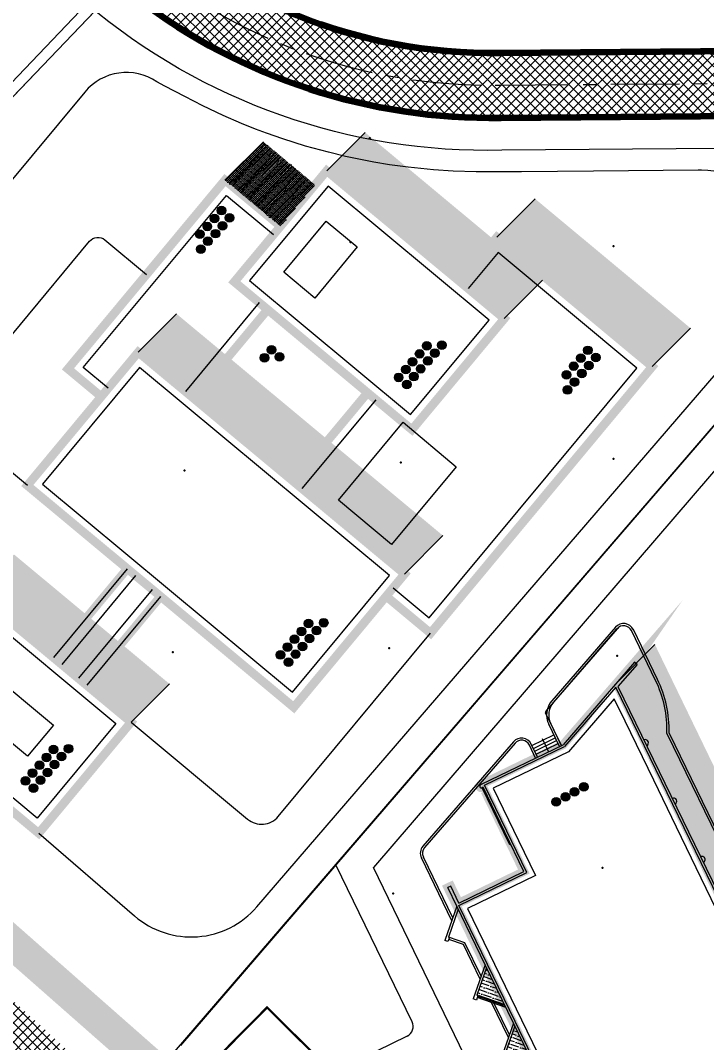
# Model space of a CAD drawing. Header units: millimetres. Extents: x 89040 to 596321, y -313033 to 2401191.
# Drawn here: x 595466.4 to 595529.7, y 1200521.2 to 1200615.6 of the extents above; entities that cross this region are included whole.
import ezdxf

# ---------------------------------------------------------------- set-up
doc = ezdxf.new("R2010")
doc.units = ezdxf.units.MM
doc.header["$MEASUREMENT"] = 0
for name, pattern in [('CENTER', [50.8, 31.75, -6.35, 6.35, -6.35]), ('DASHDOT2', [0.5, 0.25, -0.125, 0, -0.125]), ('HIDDEN', [0.375, 0.25, -0.125])]:
    doc.linetypes.add(name, pattern=pattern)
for name, color, linetype, lineweight in [('1-NET MANH', 115, 'Continuous', 9), ('1-NET THAY', 3, 'Continuous', 15), ('9', 254, 'Continuous', 9), ('BONGDO', 251, 'Continuous', 9), ('BORDER', 3, 'Continuous', 9), ('CONGTRINH', 7, 'Continuous', 20), ('CONGTRINH2', 30, 'Continuous', 18), ('COT', 7, 'Continuous', 9), ('dim', 53, 'Continuous', 9), ('HATCH05', 8, 'Continuous', 9), ('lam', 7, 'Continuous', 9), ('LEDUONG', 6, 'Continuous', 20), ('LONGDUONG', 4, 'Continuous', 90), ('net thay', 4, 'Continuous', 13), ('RANHDAT', 1, 'DASHDOT2', 25), ('tang cao', 7, 'Continuous', 5), ('TEXT', 7, 'Continuous', 25), ('truc', 8, 'CENTER', 9), ('TUONG', 2, 'Continuous', 15), ('VATLIEU', 9, 'Continuous', 9)]:
    doc.layers.add(name, color=color, linetype=linetype, lineweight=lineweight)
doc.layers.add('DUONG NOI BO CONG TRINH', color=7, linetype='Continuous', lineweight=20, true_color=0x5e5e5e)
doc.layers.add('NOI-SUY-5', color=5, linetype='Continuous')
doc.styles.add('2MM', font='VHELVCN.TTF')
pattern_1 = [(45, (594650.35277, 1198136.11867), (-0.44194174, 0.44194174), []), (135, (594650.35277, 1198136.11867), (-0.44194174, -0.44194174), [])]
pattern_2 = [(45, (594650.35277, 1198136.11867), (-0.176776695, 0.176776695), []), (45, (594650.52954, 1198136.11867), (-0.176776695, 0.176776695), [0.3125, -0.0625, 0, -0.0625])]

msp = doc.modelspace()

# ---------------------------------------------------------------- hatches: boundary and pattern name
at = {"layer": 'BONGDO'}
h = msp.add_hatch(dxfattribs=at)
h.set_pattern_fill('ANSI35', color=256, style=0)
h.set_pattern_definition(pattern_2)
h.paths.add_polyline_path([(595511.057, 1200588.047), (595514.597, 1200591.587), (595498.199, 1200605.233), (595494.658, 1200601.692)])
h = msp.add_hatch(dxfattribs=at)
h.set_pattern_fill('ANSI35', color=256, style=0)
h.set_pattern_definition(pattern_2)
h.paths.add_polyline_path([(595485.27, 1200600.832), (595488.81, 1200604.373), (595493.583, 1200600.4), (595490.394, 1200596.568)])
h = msp.add_hatch(dxfattribs=at)
h.set_pattern_fill('ANSI35', color=256, style=0)
h.set_pattern_definition(pattern_2)
h.paths.add_polyline_path([(595524.717, 1200583.618), (595528.257, 1200587.158), (595513.909, 1200599.098), (595510.369, 1200595.558)])
h = msp.add_hatch(dxfattribs=at)
h.set_pattern_fill('ANSI35', color=256, style=0)
h.set_pattern_definition(pattern_2)
h.paths.add_polyline_path([(595501.855, 1200564.482), (595505.395, 1200568.022), (595480.797, 1200588.49), (595477.257, 1200584.95)])
h = msp.add_hatch(dxfattribs=at)
h.set_pattern_fill('ANSI35', color=256, style=0)
h.set_pattern_definition(pattern_2)
h.paths.add_polyline_path([(595462.25, 1200562.746), (595465.79, 1200566.287), (595480.139, 1200554.347), (595476.599, 1200550.806)])
h = msp.add_hatch(dxfattribs=at)
h.set_pattern_fill('ANSI35', color=256, style=0)
h.set_pattern_definition(pattern_2)
h.paths.add_polyline_path([(595538.186, 1200508.157), (595541.726, 1200511.698), (595543.343, 1200514.367), (595544.075, 1200516.386), (595543.822, 1200518.734), (595543.478, 1200519.77), (595524.968, 1200557.964), (595521.358, 1200554.038), (595540.073, 1200515.854), (595540.309, 1200513.43), (595540.249, 1200511.413), (595539.707, 1200510.142)])
at = {"layer": 'DUONG NOI BO CONG TRINH'}
h = msp.add_hatch(dxfattribs=at)
h.set_pattern_fill('NET', color=256, scale=5, angle=45, style=0)
h.set_pattern_definition([(45, (27179.217, -3.7959), (-0.44194173824, 0.44194173824), []), (135, (27179.217, -3.7959), (-0.44194173824, -0.44194173824), [])])
h.paths.add_polyline_path([(595483.079, 1200822.857), (595470.903, 1200822.418), (595469.936, 1200823.058), (595469.87, 1200823.477), (595470.222, 1200824.181), (595470.834, 1200824.418), (595483.214, 1200824.863), (595482.964, 1200831.367), (595377.08, 1200827.747), (595377.305, 1200821.202), (595426.326, 1200822.887), (595427.204, 1200822.424), (595427.36, 1200821.921), (595426.951, 1200821.079), (595425.482, 1200820.854), (595377.359, 1200819.024), (595377.579, 1200812.678), (595425.168, 1200814.328), (595432.202, 1200812.345), (595436.109, 1200808.098), (595437.45, 1200804.119), (595437.164, 1200799.188), (595431.018, 1200789.076), (595318.629, 1200626.058), (595314.115, 1200621.781), (595311.434, 1200620.485), (595306.28, 1200619.572), (595302.236, 1200620.127), (595294.652, 1200623.368), (595289.427, 1200625.819), (595276.842, 1200598.498), (595299.189, 1200588.483), (595356.654, 1200562.317), (595372.193, 1200554.463), (595388.183, 1200545.381), (595402.425, 1200536.366), (595406.569, 1200533.568), (595406.569, 1200545.616), (595397.398, 1200551.474), (595386.748, 1200557.824), (595382.483, 1200560.237), (595376.439, 1200563.533), (595366.535, 1200568.632), (595362.458, 1200570.625), (595358.159, 1200572.662), (595355.43, 1200574.422), (595354.587, 1200575.818), (595354.363, 1200578.827), (595354.678, 1200579.751), (595355.863, 1200581.381), (595358.12, 1200582.564), (595360.217, 1200582.596), (595363.452, 1200581.226), (595374.737, 1200575.699), (595385.394, 1200570.055), (595391.553, 1200566.596), (595399.697, 1200561.792), (595406.87, 1200557.335), (595406.986, 1200569.058), (595397.619, 1200575.294), (595385.468, 1200581.384), (595373.297, 1200587.595), (595361.921, 1200592.938), (595354.464, 1200595.083), (595344.935, 1200600.72), (595340.432, 1200604.821), (595338.536, 1200608.341), (595337.573, 1200613.63), (595337.823, 1200616.355), (595339.362, 1200620.734), (595340.632, 1200625.571), (595346.542, 1200631.31), (595376.212, 1200674.345), (595436.883, 1200762.347), (595467.623, 1200806.935), (595469.334, 1200809.26, -0.20428), (595483.321, 1200816.365)])
h = msp.add_hatch(dxfattribs=at)
h.set_pattern_fill('NET', color=256, scale=5, angle=45, style=0)
h.set_pattern_definition(pattern_1)
edge = h.paths.add_edge_path()
edge.add_line((595538.693, 1200612.81), (595538.741, 1200606.81))
edge.add_line((595538.741, 1200606.81), (595518.213, 1200606.647))
edge.add_line((595518.213, 1200606.647), (595507.721, 1200606.623))
edge.add_line((595507.721, 1200606.623), (595503.339, 1200606.976))
edge.add_line((595503.339, 1200606.976), (595498.856, 1200607.714))
edge.add_line((595498.856, 1200607.714), (595494.511, 1200608.807))
edge.add_line((595494.511, 1200608.807), (595489.826, 1200610.431))
edge.add_line((595489.826, 1200610.431), (595484.502, 1200612.897))
edge.add_line((595484.502, 1200612.897), (595480.688, 1200615.126))
edge.add_line((595480.688, 1200615.126), (595477.195, 1200617.563))
edge.add_arc((595507.461, 1200659.374), 51.616, 183.01613, 234.09932, ccw=False)
edge.add_line((595455.917, 1200656.658), (595455.79, 1200662.036))
edge.add_line((595455.79, 1200662.036), (595456.085, 1200666.474))
edge.add_line((595456.085, 1200666.474), (595456.692, 1200670.606))
edge.add_line((595456.692, 1200670.606), (595456.904, 1200671.679))
edge.add_line((595456.904, 1200671.679), (595459.48, 1200680.355))
edge.add_line((595459.48, 1200680.355), (595462.099, 1200686.061))
edge.add_line((595462.099, 1200686.061), (595466.336, 1200692.789))
edge.add_line((595466.336, 1200692.789), (595470.091, 1200697.338))
edge.add_line((595470.091, 1200697.338), (595474.503, 1200693.272))
edge.add_line((595474.503, 1200693.272), (595471.086, 1200689.121))
edge.add_line((595471.086, 1200689.121), (595466.168, 1200680.761))
edge.add_line((595466.168, 1200680.761), (595464.028, 1200675.231))
edge.add_line((595464.028, 1200675.231), (595462.549, 1200669.279))
edge.add_line((595462.549, 1200669.279), (595461.799, 1200662.265))
edge.add_line((595461.799, 1200662.265), (595461.893, 1200657.285))
edge.add_line((595461.893, 1200657.285), (595462.682, 1200651.372))
edge.add_line((595462.682, 1200651.372), (595464.861, 1200643.721))
edge.add_line((595464.861, 1200643.721), (595468.479, 1200636.181))
edge.add_line((595468.479, 1200636.181), (595471.724, 1200631.383))
edge.add_line((595471.724, 1200631.383), (595476.019, 1200626.51))
edge.add_line((595476.019, 1200626.51), (595481.92, 1200621.535))
edge.add_line((595481.92, 1200621.535), (595487.075, 1200618.325))
edge.add_line((595487.075, 1200618.325), (595491.458, 1200616.244))
edge.add_line((595491.458, 1200616.244), (595496.487, 1200614.48))
edge.add_line((595496.487, 1200614.48), (595501.393, 1200613.334))
edge.add_line((595501.393, 1200613.334), (595507.205, 1200612.655))
edge.add_line((595507.205, 1200612.655), (595512.7, 1200612.604))
edge.add_line((595512.7, 1200612.604), (595538.693, 1200612.81))
h = msp.add_hatch(dxfattribs=at)
h.set_pattern_fill('NET', color=256, scale=5, angle=45, style=0)
h.set_pattern_definition(pattern_1)
h.paths.add_polyline_path([(595406.569, 1200569.314), (595406.569, 1200557.527, -0.023058), (595435.887, 1200536.947), (595435.887, 1200536.947), (595435.887, 1200536.947, -0.033126), (595476.432, 1200501.072, 0.004194), (595503.486, 1200474.191), (595511.77, 1200480.079, -0.004394), (595483.54, 1200508.106, 0.033126), (595442.003, 1200544.859, 0.027025)])
at = {"layer": 'net thay', "ltscale": 50}
h = msp.add_hatch(dxfattribs=at)
h.set_pattern_fill('ANSI36', color=256, scale=0.099933, angle=115.87608, style=0)
h.set_pattern_definition([(160.87608, (596027.03886, 1199877.93073), (-0.6285589, -0.11786961), [0.79322083, -0.15864417, 0, -0.15864417])])
h.paths.add_polyline_path([(595519.88, 1200506.594), (595518.996, 1200504.045), (595519.091, 1200504.012), (595519.138, 1200503.995), (595521.499, 1200503.177), (595521.546, 1200503.161)])
h.paths.add_polyline_path([(595517.264, 1200511.989), (595516.38, 1200509.439), (595516.474, 1200509.407), (595516.521, 1200509.39), (595518.882, 1200508.572), (595518.929, 1200508.555)])
h.paths.add_polyline_path([(595514.647, 1200517.384), (595513.763, 1200514.834), (595513.857, 1200514.802), (595513.904, 1200514.785), (595516.265, 1200513.967), (595516.312, 1200513.95)])
h.paths.add_polyline_path([(595512.03, 1200522.778), (595511.146, 1200520.229), (595511.24, 1200520.196), (595511.288, 1200520.18), (595513.648, 1200519.361), (595513.695, 1200519.345)])
h.paths.add_polyline_path([(595509.413, 1200528.173), (595508.529, 1200525.624), (595508.624, 1200525.591), (595508.558, 1200525.402), (595511.202, 1200524.486), (595511.14, 1200524.613), (595510.999, 1200524.662), (595509.795, 1200525.079), (595509.827, 1200525.174), (595509.875, 1200525.157), (595511.031, 1200524.756), (595511.078, 1200524.74)])
at = {"layer": 'tang cao'}
h = msp.add_hatch(color=256, dxfattribs=at)
edge = h.paths.add_edge_path()
edge.add_arc((595484.942, 1200598.013), 0.399, 48.33215, 408.33215)
h = msp.add_hatch(color=256, dxfattribs=at)
edge = h.paths.add_edge_path()
edge.add_arc((595484.291, 1200597.282), 0.399, 48.33215, 408.33215)
h = msp.add_hatch(color=256, dxfattribs=at)
edge = h.paths.add_edge_path()
edge.add_arc((595485.034, 1200596.62), 0.399, 48.33215, 408.33215)
h = msp.add_hatch(color=256, dxfattribs=at)
edge = h.paths.add_edge_path()
edge.add_arc((595485.685, 1200597.352), 0.399, 48.33215, 408.33215)
h = msp.add_hatch(color=256, dxfattribs=at)
edge = h.paths.add_edge_path()
edge.add_arc((595482.953, 1200595.844), 0.399, 48.33215, 408.33215)
h = msp.add_hatch(color=256, dxfattribs=at)
edge = h.paths.add_edge_path()
edge.add_arc((595483.639, 1200596.55), 0.399, 48.33215, 408.33215)
h = msp.add_hatch(color=256, dxfattribs=at)
edge = h.paths.add_edge_path()
edge.add_arc((595484.383, 1200595.888), 0.399, 48.33215, 408.33215)
h = msp.add_hatch(color=256, dxfattribs=at)
edge = h.paths.add_edge_path()
edge.add_arc((595483.696, 1200595.183), 0.399, 48.33215, 408.33215)
h = msp.add_hatch(color=256, dxfattribs=at)
edge = h.paths.add_edge_path()
edge.add_arc((595483.045, 1200594.451), 0.399, 48.33215, 408.33215)
h = msp.add_hatch(color=256, dxfattribs=at)
edge = h.paths.add_edge_path()
edge.add_arc((595503.894, 1200585.534), 0.399, 48.33215, 408.33215)
h = msp.add_hatch(color=256, dxfattribs=at)
edge = h.paths.add_edge_path()
edge.add_arc((595505.288, 1200585.604), 0.399, 48.33215, 408.33215)
h = msp.add_hatch(color=256, dxfattribs=at)
edge = h.paths.add_edge_path()
edge.add_arc((595488.911, 1200584.443), 0.399, 48.33215, 408.33215)
h = msp.add_hatch(color=256, dxfattribs=at)
edge = h.paths.add_edge_path()
edge.add_arc((595489.562, 1200585.175), 0.399, 48.33215, 408.33215)
h = msp.add_hatch(color=256, dxfattribs=at)
edge = h.paths.add_edge_path()
edge.add_arc((595490.306, 1200584.513), 0.399, 48.33215, 408.33215)
h = msp.add_hatch(color=256, dxfattribs=at)
edge = h.paths.add_edge_path()
edge.add_arc((595503.242, 1200584.803), 0.399, 48.33215, 408.33215)
h = msp.add_hatch(color=256, dxfattribs=at)
edge = h.paths.add_edge_path()
edge.add_arc((595504.637, 1200584.873), 0.399, 48.33215, 408.33215)
h = msp.add_hatch(color=256, dxfattribs=at)
edge = h.paths.add_edge_path()
edge.add_arc((595518.115, 1200584.391), 0.399, 48.33215, 408.33215)
h = msp.add_hatch(color=256, dxfattribs=at)
edge = h.paths.add_edge_path()
edge.add_arc((595518.766, 1200585.123), 0.399, 48.33215, 408.33215)
h = msp.add_hatch(color=256, dxfattribs=at)
edge = h.paths.add_edge_path()
edge.add_arc((595519.51, 1200584.461), 0.399, 48.33215, 408.33215)
h = msp.add_hatch(color=256, dxfattribs=at)
edge = h.paths.add_edge_path()
edge.add_arc((595502.591, 1200584.071), 0.399, 48.33215, 408.33215)
h = msp.add_hatch(color=256, dxfattribs=at)
edge = h.paths.add_edge_path()
edge.add_arc((595503.986, 1200584.141), 0.399, 48.33215, 408.33215)
h = msp.add_hatch(color=256, dxfattribs=at)
edge = h.paths.add_edge_path()
edge.add_arc((595517.463, 1200583.66), 0.399, 48.33215, 408.33215)
h = msp.add_hatch(color=256, dxfattribs=at)
edge = h.paths.add_edge_path()
edge.add_arc((595518.858, 1200583.73), 0.399, 48.33215, 408.33215)
h = msp.add_hatch(color=256, dxfattribs=at)
edge = h.paths.add_edge_path()
edge.add_arc((595501.305, 1200582.626), 0.399, 48.33215, 408.33215)
h = msp.add_hatch(color=256, dxfattribs=at)
edge = h.paths.add_edge_path()
edge.add_arc((595501.957, 1200583.359), 0.399, 48.33215, 408.33215)
h = msp.add_hatch(color=256, dxfattribs=at)
edge = h.paths.add_edge_path()
edge.add_arc((595502.701, 1200582.697), 0.399, 48.33215, 408.33215)
h = msp.add_hatch(color=256, dxfattribs=at)
edge = h.paths.add_edge_path()
edge.add_arc((595503.335, 1200583.409), 0.399, 48.33215, 408.33215)
h = msp.add_hatch(color=256, dxfattribs=at)
edge = h.paths.add_edge_path()
edge.add_arc((595516.798, 1200582.861), 0.399, 48.33215, 408.33215)
h = msp.add_hatch(color=256, dxfattribs=at)
edge = h.paths.add_edge_path()
edge.add_arc((595518.207, 1200582.998), 0.399, 48.33215, 408.33215)
h = msp.add_hatch(color=256, dxfattribs=at)
edge = h.paths.add_edge_path()
edge.add_arc((595502.049, 1200581.964), 0.399, 48.33215, 408.33215)
h = msp.add_hatch(color=256, dxfattribs=at)
edge = h.paths.add_edge_path()
edge.add_arc((595517.542, 1200582.199), 0.399, 48.33215, 408.33215)
h = msp.add_hatch(color=256, dxfattribs=at)
edge = h.paths.add_edge_path()
edge.add_arc((595516.89, 1200581.467), 0.399, 48.33215, 408.33215)
h = msp.add_hatch(color=256, dxfattribs=at)
edge = h.paths.add_edge_path()
edge.add_arc((595492.986, 1200559.919), 0.399, 48.33215, 408.33215)
h = msp.add_hatch(color=256, dxfattribs=at)
edge = h.paths.add_edge_path()
edge.add_arc((595494.381, 1200559.989), 0.399, 48.33215, 408.33215)
h = msp.add_hatch(color=256, dxfattribs=at)
edge = h.paths.add_edge_path()
edge.add_arc((595492.335, 1200559.187), 0.399, 48.33215, 408.33215)
h = msp.add_hatch(color=256, dxfattribs=at)
edge = h.paths.add_edge_path()
edge.add_arc((595493.73, 1200559.257), 0.399, 48.33215, 408.33215)
h = msp.add_hatch(color=256, dxfattribs=at)
edge = h.paths.add_edge_path()
edge.add_arc((595491.683, 1200558.456), 0.399, 48.33215, 408.33215)
h = msp.add_hatch(color=256, dxfattribs=at)
edge = h.paths.add_edge_path()
edge.add_arc((595493.078, 1200558.526), 0.399, 48.33215, 408.33215)
h = msp.add_hatch(color=256, dxfattribs=at)
edge = h.paths.add_edge_path()
edge.add_arc((595490.397, 1200557.011), 0.399, 48.33215, 408.33215)
h = msp.add_hatch(color=256, dxfattribs=at)
edge = h.paths.add_edge_path()
edge.add_arc((595491.05, 1200557.743), 0.399, 48.33215, 408.33215)
h = msp.add_hatch(color=256, dxfattribs=at)
edge = h.paths.add_edge_path()
edge.add_arc((595491.793, 1200557.082), 0.399, 48.33215, 408.33215)
h = msp.add_hatch(color=256, dxfattribs=at)
edge = h.paths.add_edge_path()
edge.add_arc((595492.427, 1200557.794), 0.399, 48.33215, 408.33215)
h = msp.add_hatch(color=256, dxfattribs=at)
edge = h.paths.add_edge_path()
edge.add_arc((595491.141, 1200556.349), 0.399, 48.33215, 408.33215)
h = msp.add_hatch(color=256, dxfattribs=at)
edge = h.paths.add_edge_path()
edge.add_arc((595469.435, 1200548.294), 0.399, 48.33215, 408.33215)
h = msp.add_hatch(color=256, dxfattribs=at)
edge = h.paths.add_edge_path()
edge.add_arc((595470.179, 1200547.632), 0.399, 48.33215, 408.33215)
h = msp.add_hatch(color=256, dxfattribs=at)
edge = h.paths.add_edge_path()
edge.add_arc((595470.83, 1200548.364), 0.399, 48.33215, 408.33215)
h = msp.add_hatch(color=256, dxfattribs=at)
edge = h.paths.add_edge_path()
edge.add_arc((595468.133, 1200546.83), 0.399, 48.33215, 408.33215)
h = msp.add_hatch(color=256, dxfattribs=at)
edge = h.paths.add_edge_path()
edge.add_arc((595468.784, 1200547.562), 0.399, 48.33215, 408.33215)
h = msp.add_hatch(color=256, dxfattribs=at)
edge = h.paths.add_edge_path()
edge.add_arc((595469.528, 1200546.9), 0.399, 48.33215, 408.33215)
h = msp.add_hatch(color=256, dxfattribs=at)
edge = h.paths.add_edge_path()
edge.add_arc((595467.499, 1200546.118), 0.399, 48.33215, 408.33215)
h = msp.add_hatch(color=256, dxfattribs=at)
edge = h.paths.add_edge_path()
edge.add_arc((595468.876, 1200546.168), 0.399, 48.33215, 408.33215)
h = msp.add_hatch(color=256, dxfattribs=at)
edge = h.paths.add_edge_path()
edge.add_arc((595466.847, 1200545.385), 0.399, 48.33215, 408.33215)
h = msp.add_hatch(color=256, dxfattribs=at)
edge = h.paths.add_edge_path()
edge.add_arc((595468.243, 1200545.456), 0.399, 48.33215, 408.33215)
h = msp.add_hatch(color=256, dxfattribs=at)
edge = h.paths.add_edge_path()
edge.add_arc((595518.403, 1200544.845), 0.399, 28.43885, 388.43885)
h = msp.add_hatch(color=256, dxfattribs=at)
edge = h.paths.add_edge_path()
edge.add_arc((595467.59, 1200544.724), 0.399, 48.33215, 408.33215)
h = msp.add_hatch(color=256, dxfattribs=at)
edge = h.paths.add_edge_path()
edge.add_arc((595516.704, 1200543.925), 0.399, 28.43885, 388.43885)
h = msp.add_hatch(color=256, dxfattribs=at)
edge = h.paths.add_edge_path()
edge.add_arc((595517.542, 1200544.379), 0.399, 28.43885, 388.43885)
h = msp.add_hatch(color=256, dxfattribs=at)
edge = h.paths.add_edge_path()
edge.add_arc((595515.841, 1200543.458), 0.399, 28.43885, 388.43885)

# ---------------------------------------------------------------- linework, layer by layer
at = {"layer": '1-NET MANH', "ltscale": 50}
for p, q in [((595521.473, 1200559.434), (595515.601, 1200552.662)), ((595525.023, 1200554.669), (595522.796, 1200559.259)), ((595516.312, 1200548.698), (595515.342, 1200550.698)), ((595526.07, 1200549.763), (595535.925, 1200529.445)), ((595512.048, 1200548.868), (595503.697, 1200539.236)), ((595513.951, 1200547.497), (595513.371, 1200548.694)), ((595506.303, 1200532.754), (595503.582, 1200538.364)), ((595507.424, 1200530.442), (595505.99, 1200530.939)), ((595508.919, 1200527.359), (595507.424, 1200530.442)), ((595511.536, 1200521.964), (595510.134, 1200524.856))]:
    msp.add_line(p, q, dxfattribs=at)
for centre, radius, start, end in [((595522.077, 1200558.91), 0.799, 25.87608, 139.07467), ((595515.582, 1200550.09), 10.493, 358.21563, 25.87608), ((595516.96, 1200551.484), 1.799, 139.07467, 205.87608), ((595512.652, 1200548.345), 0.799, 25.87608, 139.07467), ((595504.301, 1200538.713), 0.799, 139.07467, 205.87608)]:
    msp.add_arc(centre, radius, start, end, dxfattribs=at)
at = {"layer": '1-NET THAY'}
for p, q in [((595513.608, 1200548.664), (595515.631, 1200549.645)), ((595513.739, 1200548.394), (595515.762, 1200549.375)), ((595513.869, 1200548.124), (595515.892, 1200549.105)), ((595514, 1200547.854), (595516.023, 1200548.836))]:
    msp.add_line(p, q, dxfattribs=at)
at = {"layer": '9', "color": 252}
msp.add_lwpolyline([(595452.298, 1200660.769), (595372.927, 1200660.771), (595357.116, 1200637.838), (595366.14, 1200595.496, -0.042722), (595422.862, 1200563.832), (595473.231, 1200616.393, -0.226389), (595452.298, 1200660.771, 0.919862)], format="xyb", dxfattribs=at)
at = {"layer": 'BONGDO'}
for p, q in [((595494.658, 1200601.692), (595498.199, 1200605.233)), ((595485.27, 1200600.832), (595488.81, 1200604.373)), ((595510.369, 1200595.558), (595513.909, 1200599.098)), ((595511.057, 1200588.047), (595514.597, 1200591.587)), ((595477.257, 1200584.95), (595480.797, 1200588.49)), ((595524.717, 1200583.618), (595528.257, 1200587.158)), ((595501.855, 1200564.482), (595505.395, 1200568.022)), ((595521.427, 1200554.424), (595524.968, 1200557.964)), ((595476.599, 1200550.806), (595480.139, 1200554.347))]:
    msp.add_line(p, q, dxfattribs=at)
at = {"layer": 'BORDER', "ltscale": 80}
msp.add_line((595511.202, 1200524.486), (595508.558, 1200525.402), dxfattribs=at)
at = {"layer": 'CONGTRINH'}
for p, q in [((595476.247, 1200564.975), (595469.424, 1200556.776)), ((595479.322, 1200562.417), (595472.499, 1200554.218))]:
    msp.add_line(p, q, dxfattribs=at)
at = {"layer": 'CONGTRINH', "const_width": 0.8}
for points in [[(595494.658, 1200601.692), (595486.13, 1200591.443), (595502.528, 1200577.798), (595511.057, 1200588.047)], [(595477.257, 1200584.95), (595467.023, 1200572.651), (595491.621, 1200552.183), (595501.855, 1200564.482)], [(595453.721, 1200552.497), (595462.25, 1200562.746), (595476.599, 1200550.806), (595468.07, 1200540.557)]]:
    msp.add_lwpolyline(points, close=True, dxfattribs=at)
for points in [[(595473.846, 1200580.85), (595470.771, 1200583.409), (595485.27, 1200600.832), (595490.394, 1200596.568)], [(595500.149, 1200562.432), (595504.249, 1200559.02), (595524.717, 1200583.618), (595510.369, 1200595.558), (595506.957, 1200591.458)], [(595489.205, 1200588.885), (595482.382, 1200580.686)], [(595498.429, 1200581.209), (595491.606, 1200573.01)], [(595469.424, 1200556.776), (595476.247, 1200564.975)], [(595479.322, 1200562.417), (595472.499, 1200554.218)], [(595539.632, 1200516.859), (595536.821, 1200522.618), (595534.024, 1200528.384), (595530.884, 1200534.856), (595527.678, 1200541.467), (595525.572, 1200545.809), (595522.927, 1200551.261), (595521.548, 1200554.105), (595521.548, 1200554.105), (595523.089, 1200556.34), (595516.49, 1200548.729), (595508.961, 1200545.077), (595508.871, 1200545.033), (595508.794, 1200544.945), (595508.802, 1200544.833), (595508.834, 1200544.789), (595508.876, 1200544.761), (595509.002, 1200544.763), (595509.092, 1200544.807), (595511.643, 1200539.547), (595512.864, 1200537.029), (595506.863, 1200534.118)], [(595506.863, 1200534.118), (595506.11, 1200535.67), (595505.84, 1200535.539), (595523.668, 1200498.786)]]:
    msp.add_lwpolyline(points, dxfattribs=at)
at = {"layer": 'CONGTRINH2'}
for p, q in [((595477.016, 1200564.336), (595470.193, 1200556.137)), ((595478.553, 1200563.057), (595471.73, 1200554.857))]:
    msp.add_line(p, q, dxfattribs=at)
for points in [[(595494.787, 1200600.284), (595487.538, 1200591.573), (595502.399, 1200579.206), (595509.648, 1200587.918)], [(595494.61, 1200597.049), (595497.48, 1200594.661), (595493.557, 1200589.946), (595490.687, 1200592.334)], [(595477.386, 1200583.542), (595468.431, 1200572.78), (595491.492, 1200553.591), (595500.447, 1200564.352)], [(595506.628, 1200574.386), (595500.658, 1200567.212), (595495.738, 1200571.306), (595501.708, 1200578.48)], [(595455.13, 1200552.626), (595462.379, 1200561.338), (595475.19, 1200550.677), (595467.941, 1200541.966)], [(595460.891, 1200552.775), (595463.279, 1200555.645), (595469.429, 1200550.528), (595467.041, 1200547.658)]]:
    msp.add_lwpolyline(points, close=True, dxfattribs=at)
for points in [[(595474.485, 1200581.619), (595472.179, 1200583.538), (595485.399, 1200599.424), (595489.754, 1200595.799)], [(595500.789, 1200563.2), (595504.12, 1200560.429), (595523.309, 1200583.489), (595510.498, 1200594.15), (595507.726, 1200590.819)], [(595488.436, 1200589.525), (595481.613, 1200581.325)], [(595499.197, 1200580.57), (595492.374, 1200572.37)], [(595538.913, 1200516.509), (595536.101, 1200522.268), (595533.304, 1200528.034), (595530.165, 1200534.507), (595526.958, 1200541.118), (595524.852, 1200545.46), (595522.207, 1200550.912), (595521.215, 1200552.958), (595516.986, 1200548.08), (595510.03, 1200544.706), (595512.363, 1200539.896), (595513.933, 1200536.659), (595507.662, 1200533.617), (595524.125, 1200499.675)]]:
    msp.add_lwpolyline(points, dxfattribs=at)
at = {"layer": 'COT', "ltscale": 50}
for p, q in [((595521.322, 1200559.565), (595515.45, 1200552.793)), ((595525.202, 1200554.756), (595522.976, 1200559.347)), ((595516.154, 1200548.566), (595515.162, 1200550.611)), ((595511.897, 1200548.999), (595503.546, 1200539.367)), ((595526.271, 1200549.806), (595535.807, 1200530.146)), ((595514.131, 1200547.585), (595513.551, 1200548.781)), ((595511.008, 1200540.627), (595509.002, 1200544.763)), ((595511.553, 1200539.503), (595511.008, 1200540.627)), ((595511.553, 1200539.503), (595511.643, 1200539.547)), ((595506.21, 1200532.487), (595503.402, 1200538.277)), ((595507.281, 1200530.28), (595505.925, 1200530.75)), ((595508.827, 1200527.092), (595507.281, 1200530.28)), ((595511.444, 1200521.697), (595509.867, 1200524.949))]:
    msp.add_line(p, q, dxfattribs=at)
at = {"layer": 'COT', "ltscale": 50, "flags": 128}
for points in [[(595524.2, 1200548.637, 1), (595523.938, 1200549.176)], [(595526.817, 1200543.242, 1), (595526.555, 1200543.781)], [(595529.434, 1200537.847, 1), (595529.172, 1200538.387)]]:
    msp.add_lwpolyline(points, format="xyb", dxfattribs=at)
at = {"layer": 'COT', "ltscale": 50}
for centre, radius, start, end in [((595522.077, 1200558.91), 0.999, 25.87608, 139.07467), ((595515.582, 1200550.09), 10.693, 358.48045, 25.87608), ((595516.96, 1200551.484), 1.999, 139.07467, 205.87608), ((595512.652, 1200548.345), 0.999, 25.87608, 139.07467), ((595504.301, 1200538.713), 0.999, 139.07467, 205.87608)]:
    msp.add_arc(centre, radius, start, end, dxfattribs=at)
at = {"layer": 'dim', "ltscale": 80}
for p, q in [((595514.882, 1200551.784), (595521.45, 1200559.424)), ((595516.334, 1200548.653), (595514.868, 1200551.676))]:
    msp.add_line(p, q, dxfattribs=at)
for centre, start, end in [((595521.526, 1200559.359), 25.87608, 139.31292), ((595514.958, 1200551.719), 139.31292, 205.87608)]:
    msp.add_arc(centre, 0.0999, start, end, dxfattribs=at)
at = {"layer": 'HATCH05', "ltscale": 50}
msp.add_line((595514.554, 1200549.288), (595515.143, 1200548.075), dxfattribs=at)
at = {"layer": 'lam', "ltscale": 50, "flags": 128}
for points in [[(595509.842, 1200525.063), (595509.795, 1200525.079), (595509.827, 1200525.174), (595509.875, 1200525.157)], [(595510.999, 1200524.662), (595511.14, 1200524.613), (595511.078, 1200524.74), (595511.031, 1200524.756)]]:
    msp.add_lwpolyline(points, close=True, dxfattribs=at)
at = {"layer": 'LEDUONG'}
for p, q in [((595472.507, 1200617.086), (595421.806, 1200564.151)), ((595472.507, 1200617.086), (595422.035, 1200564.389)), ((595422.657, 1200563.622), (595473.279, 1200616.445)), ((595422.86, 1200563.833), (595473.279, 1200616.445)), ((595502.546, 1200523.168), (595495.518, 1200537.656)), ((595502.083, 1200521.833), (595494.881, 1200518.34))]:
    msp.add_line(p, q, dxfattribs=at)
for points in [[(595557.444, 1200592.8), (595554.001, 1200599.915), (595547.064, 1200603.877), (595510.824, 1200603.589, -0.183888), (595472.507, 1200617.086, -0.183888)], [(595468.07, 1200540.557), (595476.925, 1200532.928, 0.414214), (595488.208, 1200533.767), (595535.378, 1200588.513, 0.644479), (595529.254, 1200601.735), (595528.946, 1200601.733), (595519.305, 1200601.656), (595512.647, 1200601.603), (595510.343, 1200601.599), (595508.445, 1200601.598), (595506.339, 1200601.65), (595504.534, 1200601.771), (595502.171, 1200602.014), (595500.452, 1200602.251), (595499.009, 1200602.491), (595496.401, 1200603.017), (595494.812, 1200603.398), (595492.699, 1200603.978), (595490.608, 1200604.637), (595489.093, 1200605.168), (595488.092, 1200605.544), (595486.788, 1200606.066), (595485.101, 1200606.795), (595483.221, 1200607.683), (595481.559, 1200608.537), (595479.72, 1200609.5), (595478.977, 1200609.893), (595478.977, 1200609.893), (595478.977, 1200609.893, 0.386295), (595472.32, 1200608.958), (595431.571, 1200559.999, -0.389381)], [(595468.07, 1200540.557), (595476.925, 1200532.928, 0.414214), (595488.208, 1200533.767), (595535.378, 1200588.513, 0.644479), (595529.254, 1200601.735), (595528.946, 1200601.733), (595519.305, 1200601.656), (595512.647, 1200601.603), (595510.343, 1200601.599), (595508.445, 1200601.598), (595506.339, 1200601.65), (595504.534, 1200601.771), (595502.171, 1200602.014), (595500.452, 1200602.251), (595499.009, 1200602.491), (595496.401, 1200603.017), (595494.812, 1200603.398), (595492.699, 1200603.978), (595490.608, 1200604.637), (595489.093, 1200605.168), (595488.092, 1200605.544), (595486.788, 1200606.066), (595485.101, 1200606.795), (595483.221, 1200607.683), (595481.559, 1200608.537), (595479.72, 1200609.5), (595478.977, 1200609.893), (595478.977, 1200609.893), (595478.977, 1200609.893, 0.386295), (595472.32, 1200608.958), (595431.571, 1200559.999, -0.389381)], [(595467.023, 1200572.651), (595460.105, 1200578.408, -0.414214), (595459.976, 1200579.816), (595472.769, 1200595.19, -0.414214), (595474.177, 1200595.319), (595478.02, 1200592.121)], [(595476.599, 1200550.806), (595487.36, 1200541.851, 0.414214), (595490.177, 1200542.109), (595504.249, 1200559.02)]]:
    msp.add_lwpolyline(points, format="xyb", dxfattribs=at)
for points in [[(595479.069, 1200518.614), (595550.653, 1200601.646), (595550.762, 1200601.765), (595554.001, 1200599.915), (595557.067, 1200593.581), (595567.032, 1200572.995), (595578.707, 1200548.865), (595589.945, 1200525.66), (595614.309, 1200475.382)], [(595550.653, 1200601.646), (595515.491, 1200560.836), (595481.154, 1200520.984)]]:
    msp.add_lwpolyline(points, dxfattribs=at)
msp.add_arc((595501.647, 1200522.732), 0.999, 295.87608, 25.87608, dxfattribs=at)
at = {"layer": 'LONGDUONG'}
for p, q in [((595510.7, 1200612.588), (595541.242, 1200612.831)), ((595510.748, 1200606.588), (595546.348, 1200606.871))]:
    msp.add_line(p, q, dxfattribs=at)
at = {"layer": 'LONGDUONG', "linetype": 'ByBlock'}
for points in [[(595360.936, 1200582.397), (595360.936, 1200582.397, -0.056575), (595435.887, 1200536.947, -0.033126), (595476.432, 1200501.072, 0.006859), (595520.91, 1200457.346, -0.06171), (595569.055, 1200398.339, 0.003239), (595597.779, 1200353.288)], [(595360.936, 1200582.397), (595360.936, 1200582.397, -0.056575), (595435.887, 1200536.947, -0.033126), (595476.432, 1200501.072, 0.006859), (595520.91, 1200457.346, -0.06171), (595569.055, 1200398.339, 0.003239), (595597.779, 1200353.288)], [(595356.884, 1200573.253), (595356.884, 1200573.253, -0.056476), (595429.77, 1200529.036, -0.033126), (595469.325, 1200494.038, 0.006859), (595513.998, 1200450.12, -0.06171), (595560.589, 1200393.018, 0.003206), (595589.088, 1200348.312, 0.003206)]]:
    msp.add_lwpolyline(points, format="xyb", dxfattribs=at)
at = {"layer": 'LONGDUONG'}
for radius, start in [(48.096, 90.95878), (54.096, 232.84255)]:
    msp.add_arc((595509.869, 1200660.676), radius, start, 270.95878, dxfattribs=at)
at = {"layer": 'net thay', "ltscale": 50}
for p, q in [((595510.999, 1200524.662), (595508.638, 1200525.48)), ((595509.811, 1200525.127), (595508.654, 1200525.528)), ((595511.031, 1200524.756), (595508.671, 1200525.575)), ((595511.015, 1200524.709), (595509.858, 1200525.11))]:
    msp.add_line(p, q, dxfattribs=at)
at = {"layer": 'net thay', "ltscale": 50, "const_width": 0.04, "flags": 128}
msp.add_lwpolyline([(595514.628, 1200549.136, 1), (595514.611, 1200549.172, 1)], format="xyb", close=True, dxfattribs=at)
at = {"layer": 'NOI-SUY-5'}
for p in [(595523.512, 1200607.254), (595498.641, 1200604.714), (595496.864, 1200595.094), (595521.125, 1200594.744), (595501.502, 1200574.764), (595521.125, 1200575.114), (595481.522, 1200574.044), (595500.432, 1200557.634), (595480.452, 1200557.274), (595521.482, 1200556.924), (595520.117, 1200537.364), (595500.791, 1200535.014)]:
    msp.add_point(p, dxfattribs=at)
at = {"layer": 'RANHDAT', "linetype": 'HIDDEN', "ltscale": 40, "const_width": 3}
msp.add_lwpolyline([(596201.047, 1200838.806), (595476.447, 1200810.31), (595464.844, 1200794.095), (595357.116, 1200637.838), (595366.14, 1200595.496), (595372.08, 1200592.706), (595397.124, 1200579.746), (595416.353, 1200567.626), (595435.307, 1200555.546), (595444.45, 1200548.786), (595452.846, 1200541.686), (595486.795, 1200511.816), (595514.196, 1200485.806), (595528.502, 1200471.466), (595556.071, 1200441.396), (595567.742, 1200427.836), (595575.185, 1200417.476), (595582.818, 1200406.756), (595593.61, 1200390.116), (595613.764, 1200366.956), (595623.622, 1200347.746), (595641.9, 1200312.166)], dxfattribs=at)
at = {"layer": 'tang cao'}
for centre in [(595484.942, 1200598.013), (595484.291, 1200597.282), (595485.034, 1200596.62), (595485.685, 1200597.352), (595482.953, 1200595.844), (595483.639, 1200596.55), (595484.383, 1200595.888), (595483.696, 1200595.183), (595483.045, 1200594.451), (595503.894, 1200585.534), (595505.288, 1200585.604), (595488.911, 1200584.443), (595489.562, 1200585.175), (595490.306, 1200584.513), (595503.242, 1200584.803), (595504.637, 1200584.873), (595518.115, 1200584.391), (595518.766, 1200585.123), (595519.51, 1200584.461), (595502.591, 1200584.071), (595503.986, 1200584.141), (595517.463, 1200583.66), (595518.858, 1200583.73), (595501.305, 1200582.626), (595501.957, 1200583.359), (595502.701, 1200582.697), (595503.335, 1200583.409), (595516.798, 1200582.861), (595518.207, 1200582.998), (595502.049, 1200581.964), (595517.542, 1200582.199), (595516.89, 1200581.467), (595492.986, 1200559.919), (595494.381, 1200559.989), (595492.335, 1200559.187), (595493.73, 1200559.257), (595491.683, 1200558.456), (595493.078, 1200558.526), (595490.397, 1200557.011), (595491.05, 1200557.743), (595491.793, 1200557.082), (595492.427, 1200557.794), (595491.141, 1200556.349), (595469.435, 1200548.294), (595470.179, 1200547.632), (595470.83, 1200548.364), (595468.133, 1200546.83), (595468.784, 1200547.562), (595469.528, 1200546.9), (595467.499, 1200546.118), (595468.876, 1200546.168), (595466.847, 1200545.385), (595468.243, 1200545.456), (595518.403, 1200544.845), (595467.59, 1200544.724), (595516.704, 1200543.925), (595517.542, 1200544.379), (595515.841, 1200543.458)]:
    msp.add_circle(centre, 0.399, dxfattribs=at)
at = {"layer": 'truc', "color": 171, "ltscale": 0.2}
msp.add_line((595510.724, 1200609.588), (595545.318, 1200609.863), dxfattribs=at)
at = {"layer": 'truc', "ltscale": 20}
for p in [(595534.469, 1200578.695), (595528.08, 1200477.395)]:
    msp.add_line(p, (595498.976, 1200537.397), dxfattribs=at)
at = {"layer": 'truc', "color": 171, "ltscale": 0.2}
msp.add_lwpolyline([(595283.024, 1200612.165), (595356.312, 1200579.012, -0.058394), (595432.829, 1200532.992, -0.033126), (595472.878, 1200497.555, 0.006859), (595517.454, 1200453.733, -0.06171), (595564.822, 1200395.679, 0.003227), (595593.475, 1200350.736), (595657.545, 1200232.476), (595660.591, 1200227.273)], format="xyb", dxfattribs=at)
msp.add_lwpolyline([(595283.024, 1200612.165), (595356.312, 1200579.012, -0.058394), (595432.829, 1200532.992, -0.033126), (595472.878, 1200497.555, 0.006859), (595517.454, 1200453.733, -0.06171), (595564.822, 1200395.679, 0.003227), (595593.475, 1200350.736), (595657.545, 1200232.476), (595660.591, 1200227.273)], format="xyb", dxfattribs=at)
msp.add_arc((595509.869, 1200660.676), 51.096, 90.95878, 270.95878, dxfattribs=at)
at = {"layer": 'TUONG', "ltscale": 80}
for p, q in [((595523.089, 1200556.34), (595516.49, 1200548.729)), ((595523.315, 1200556.144), (595521.548, 1200554.105)), ((595523.315, 1200556.144), (595523.089, 1200556.34)), ((595521.548, 1200554.105), (595535.343, 1200525.664)), ((595508.961, 1200545.077), (595516.49, 1200548.729)), ((595508.961, 1200545.077), (595508.871, 1200545.033)), ((595509.092, 1200544.807), (595509.002, 1200544.763)), ((595511.098, 1200540.671), (595509.092, 1200544.807)), ((595512.864, 1200537.029), (595511.098, 1200540.671))]:
    msp.add_line(p, q, dxfattribs=at)
at = {"layer": 'TUONG', "ltscale": 50}
for p, q in [((595506.863, 1200534.118), (595512.864, 1200537.029)), ((595506.11, 1200535.67), (595505.84, 1200535.539)), ((595506.673, 1200533.822), (595505.84, 1200535.539)), ((595506.863, 1200534.118), (595506.11, 1200535.67)), ((595506.673, 1200533.822), (595505.576, 1200530.659)), ((595509.29, 1200528.428), (595506.673, 1200533.822)), ((595506.796, 1200533.568), (595505.896, 1200530.972)), ((595505.859, 1200530.561), (595505.576, 1200530.659)), ((595505.99, 1200530.939), (595505.859, 1200530.561)), ((595509.29, 1200528.428), (595508.193, 1200525.265)), ((595509.413, 1200528.173), (595508.529, 1200525.624)), ((595511.907, 1200523.033), (595509.29, 1200528.428)), ((595508.624, 1200525.591), (595508.476, 1200525.166)), ((595508.476, 1200525.166), (595508.193, 1200525.265)), ((595511.907, 1200523.033), (595510.81, 1200519.87)), ((595512.03, 1200522.778), (595511.146, 1200520.229)), ((595514.523, 1200517.638), (595511.907, 1200523.033))]:
    msp.add_line(p, q, dxfattribs=at)
at = {"layer": 'TUONG'}
for p, q in [((595505.99, 1200530.939), (595505.896, 1200530.972)), ((595508.624, 1200525.591), (595508.529, 1200525.624))]:
    msp.add_line(p, q, dxfattribs=at)
at = {"layer": 'TUONG', "linetype": 'Continuous', "const_width": 0.2}
msp.add_lwpolyline([(595484.93, 1200520.224), (595489.19, 1200516.005), (595493.409, 1200520.265), (595489.149, 1200524.484)], close=True, dxfattribs=at)
at = {"layer": 'TUONG', "ltscale": 80}
msp.add_arc((595508.937, 1200544.898), 0.15, 115.87608, 295.87608, dxfattribs=at)
at = {"layer": 'VATLIEU', "ltscale": 1.5}
for p, q in [((595521.358, 1200554.038), (595516.614, 1200548.567)), ((595535.163, 1200525.576), (595521.358, 1200554.038)), ((595509.228, 1200544.984), (595516.614, 1200548.567)), ((595511.278, 1200540.758), (595509.228, 1200544.984)), ((595513.131, 1200536.937), (595511.278, 1200540.758)), ((595506.86, 1200533.895), (595513.131, 1200536.937)), ((595509.506, 1200528.44), (595506.86, 1200533.895)), ((595512.05, 1200523.196), (595509.506, 1200528.44)), ((595514.666, 1200517.801), (595512.05, 1200523.196))]:
    msp.add_line(p, q, dxfattribs=at)

# ---------------------------------------------------------------- texts
at = {"layer": 'TEXT', "style": '2MM'}
msp.add_text('ÑÖÔØNG          QUANG      TRUNG (TOÂ  KYÙ )', height=2.5, rotation=316.51822, dxfattribs=at).set_placement((595436.807, 1200530.992))

doc.saveas('drawing.dxf')
